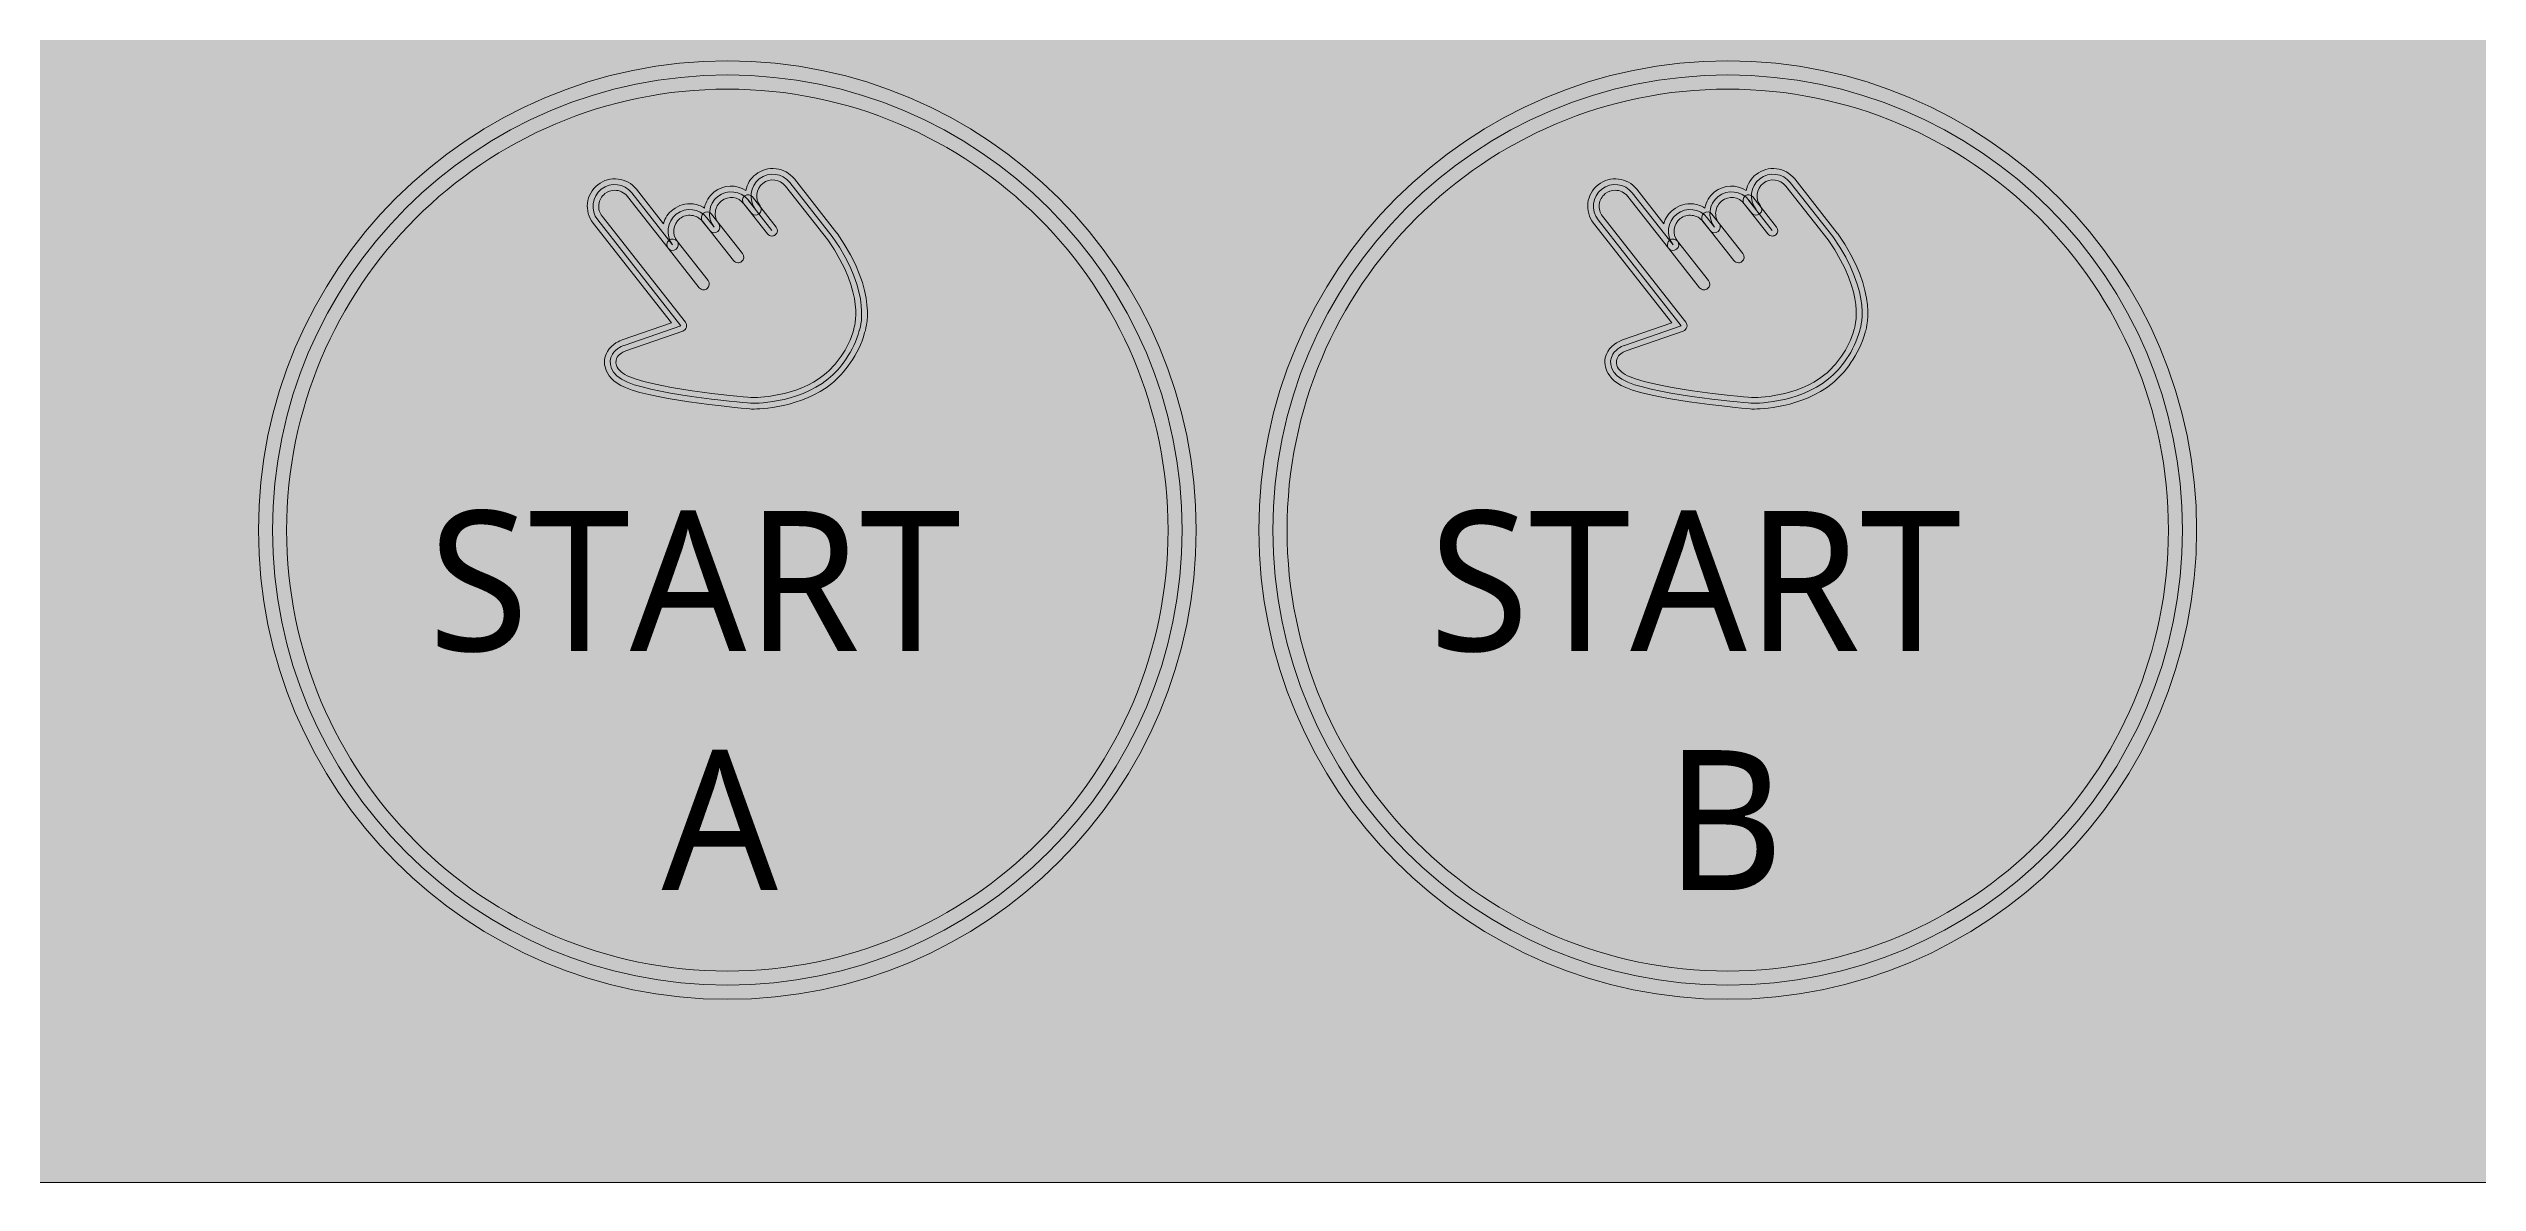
# Model space of a CAD drawing. Header units: millimetres. Extents: x 7 to 220, y 158 to 310.
# Drawn here: x 84.2 to 144.9, y 158.4 to 186.7 of the extents above; entities that cross this region are included whole.
import ezdxf

# ---------------------------------------------------------------- set-up
doc = ezdxf.new("R2010")
doc.units = ezdxf.units.MM
doc.header["$MEASUREMENT"] = 0
doc.layers.add('SI_Base new', color=7, linetype='Continuous', lineweight=0)

# ---------------------------------------------------------------- blocks, each defined once
blk = doc.blocks.new('Block_24')
at = {"layer": 'SI_Base new', "true_color": 0x000000, "transparency": 33554687}
h = blk.add_hatch(color=18, dxfattribs=at)
h.dxf.hatch_style = 2
edge = h.paths.add_edge_path()
edge.add_spline(control_points=[(98.354, 183.211), (98.267, 183.211), (98.18, 183.183), (98.107, 183.126), (98.023, 183.06), (97.97, 182.965), (97.957, 182.858), (97.944, 182.751), (97.973, 182.646), (98.039, 182.562), (98.039, 182.562), (100.119, 179.917), (100.119, 179.917), (100.148, 179.88), (100.157, 179.832), (100.144, 179.788), (100.131, 179.744), (100.097, 179.708), (100.053, 179.693), (100.053, 179.693), (98.632, 179.203), (98.632, 179.203), (98.59, 179.188), (98.466, 179.128), (98.418, 179.043), (98.396, 179.005), (98.365, 178.927), (98.397, 178.834), (98.435, 178.722), (98.55, 178.623), (98.73, 178.548), (99.5, 178.227), (101.765, 178.034), (101.787, 178.032), (101.788, 178.032), (101.788, 178.032), (101.791, 178.032), (101.86, 178.032), (102.896, 178.038), (103.598, 178.61), (103.865, 178.827), (104.196, 179.239), (104.327, 179.744), (104.335, 179.769), (104.638, 180.61), (103.677, 181.97), (103.677, 181.97), (102.618, 183.316), (102.618, 183.316), (102.482, 183.49), (102.228, 183.521), (102.055, 183.384), (101.881, 183.247), (101.851, 182.995), (101.986, 182.822), (101.986, 182.822), (101.987, 182.821), (101.987, 182.821), (102.036, 182.759), (102.025, 182.669), (101.963, 182.62), (101.902, 182.572), (101.812, 182.582), (101.763, 182.644), (101.763, 182.644), (101.763, 182.644), (101.763, 182.644), (101.763, 182.644), (101.581, 182.876), (101.581, 182.876), (101.444, 183.049), (101.191, 183.081), (101.018, 182.943), (100.934, 182.877), (100.881, 182.782), (100.868, 182.675), (100.855, 182.568), (100.884, 182.464), (100.95, 182.38), (100.999, 182.318), (100.988, 182.228), (100.926, 182.179), (100.865, 182.131), (100.775, 182.141), (100.726, 182.203), (100.726, 182.203), (100.544, 182.434), (100.544, 182.434), (100.478, 182.518), (100.383, 182.571), (100.276, 182.584), (100.171, 182.598), (100.065, 182.568), (99.981, 182.502), (99.807, 182.366), (99.776, 182.113), (99.913, 181.938), (99.962, 181.876), (99.951, 181.787), (99.889, 181.738), (99.827, 181.689), (99.737, 181.7), (99.688, 181.762), (99.688, 181.762), (99.688, 181.762), (99.688, 181.762), (99.688, 181.762), (99.688, 181.762), (99.688, 181.762), (99.688, 181.762), (98.67, 183.058), (98.67, 183.058), (98.59, 183.159), (98.473, 183.211), (98.354, 183.211)], knot_values=[0, 0, 0, 0, 1, 1, 1, 2, 2, 2, 3, 3, 3, 4, 4, 4, 5, 5, 5, 6, 6, 6, 7, 7, 7, 8, 8, 8, 9, 9, 9, 10, 10, 10, 11, 11, 11, 12, 12, 12, 13, 13, 13, 14, 14, 14, 15, 15, 15, 16, 16, 16, 17, 17, 17, 18, 18, 18, 19, 19, 19, 20, 20, 20, 21, 21, 21, 22, 22, 22, 23, 23, 23, 24, 24, 24, 25, 25, 25, 26, 26, 26, 27, 27, 27, 28, 28, 28, 29, 29, 29, 30, 30, 30, 31, 31, 31, 32, 32, 32, 33, 33, 33, 34, 34, 34, 35, 35, 35, 36, 36, 36, 37, 37, 37, 38, 38, 38, 38], degree=3, periodic=0)
edge = h.paths.add_edge_path()
edge.add_spline(control_points=[(101.796, 177.746), (101.784, 177.746), (101.776, 177.747), (101.772, 177.747), (101.669, 177.755), (99.431, 177.946), (98.621, 178.284), (98.295, 178.42), (98.172, 178.608), (98.127, 178.742), (98.076, 178.89), (98.092, 179.047), (98.17, 179.184), (98.279, 179.376), (98.512, 179.463), (98.538, 179.472), (98.538, 179.472), (99.771, 179.898), (99.771, 179.898), (99.771, 179.898), (97.815, 182.386), (97.815, 182.386), (97.581, 182.684), (97.632, 183.116), (97.93, 183.35), (98.228, 183.584), (98.66, 183.533), (98.894, 183.235), (98.894, 183.235), (99.569, 182.376), (99.569, 182.376), (99.608, 182.515), (99.69, 182.636), (99.805, 182.726), (99.948, 182.839), (100.127, 182.89), (100.31, 182.868), (100.413, 182.856), (100.509, 182.821), (100.594, 182.768), (100.627, 182.927), (100.713, 183.067), (100.841, 183.168), (101.076, 183.352), (101.392, 183.359), (101.631, 183.209), (101.663, 183.362), (101.746, 183.504), (101.878, 183.608), (102.022, 183.721), (102.201, 183.772), (102.384, 183.75), (102.567, 183.728), (102.729, 183.637), (102.842, 183.493), (102.842, 183.493), (103.904, 182.143), (103.904, 182.143), (103.905, 182.141), (103.907, 182.139), (103.908, 182.138), (104.97, 180.638), (104.614, 179.695), (104.598, 179.656), (104.456, 179.101), (104.08, 178.635), (103.778, 178.389), (103.023, 177.773), (101.973, 177.746), (101.796, 177.746)], knot_values=[0, 0, 0, 0, 1, 1, 1, 2, 2, 2, 3, 3, 3, 4, 4, 4, 5, 5, 5, 6, 6, 6, 7, 7, 7, 8, 8, 8, 9, 9, 9, 10, 10, 10, 11, 11, 11, 12, 12, 12, 13, 13, 13, 14, 14, 14, 15, 15, 15, 16, 16, 16, 17, 17, 17, 18, 18, 18, 19, 19, 19, 20, 20, 20, 21, 21, 21, 22, 22, 22, 23, 23, 23, 23], degree=3, periodic=0)
at = {"layer": 'SI_Base new', "true_color": 0xe0e0e0, "transparency": 33554687}
h = blk.add_hatch(color=254, dxfattribs=at)
h.dxf.hatch_style = 2
edge = h.paths.add_edge_path()
edge.add_spline(control_points=[(103.791, 182.055), (103.791, 182.055), (102.73, 183.405), (102.73, 183.405), (102.545, 183.64), (102.202, 183.681), (101.966, 183.496), (101.731, 183.311), (101.69, 182.968), (101.875, 182.732), (101.875, 182.732), (101.693, 182.964), (101.693, 182.964), (101.508, 183.199), (101.165, 183.24), (100.929, 183.055), (100.694, 182.87), (100.653, 182.527), (100.838, 182.291), (100.838, 182.291), (100.656, 182.523), (100.656, 182.523), (100.471, 182.758), (100.127, 182.799), (99.892, 182.614), (99.657, 182.429), (99.616, 182.086), (99.801, 181.851), (99.801, 181.851), (98.782, 183.146), (98.782, 183.146), (98.597, 183.382), (98.253, 183.423), (98.018, 183.238), (98.018, 183.238), (98.018, 183.238), (98.018, 183.238), (97.783, 183.053), (97.742, 182.709), (97.927, 182.474), (97.927, 182.474), (100.007, 179.828), (100.007, 179.828), (100.007, 179.828), (98.586, 179.338), (98.586, 179.338), (98.586, 179.338), (98.38, 179.265), (98.294, 179.114), (98.181, 178.914), (98.221, 178.606), (98.675, 178.416), (99.475, 178.083), (101.775, 177.89), (101.775, 177.89), (101.775, 177.89), (102.911, 177.866), (103.688, 178.499), (103.99, 178.746), (104.331, 179.19), (104.466, 179.709), (104.466, 179.709), (104.821, 180.601), (103.791, 182.055)], knot_values=[0, 0, 0, 0, 1, 1, 1, 2, 2, 2, 3, 3, 3, 4, 4, 4, 5, 5, 5, 6, 6, 6, 7, 7, 7, 8, 8, 8, 9, 9, 9, 10, 10, 10, 11, 11, 11, 12, 12, 12, 13, 13, 13, 14, 14, 14, 15, 15, 15, 16, 16, 16, 17, 17, 17, 18, 18, 18, 19, 19, 19, 20, 20, 20, 21, 21, 21, 21], degree=3, periodic=0)
at = {"layer": 'SI_Base new'}
for points, knots in [([(101.796, 177.746), (101.784, 177.746), (101.776, 177.747), (101.772, 177.747), (101.669, 177.755), (99.431, 177.946), (98.621, 178.284), (98.295, 178.42), (98.172, 178.608), (98.127, 178.742), (98.076, 178.89), (98.092, 179.047), (98.17, 179.184), (98.279, 179.376), (98.512, 179.463), (98.538, 179.472), (98.538, 179.472), (99.771, 179.898), (99.771, 179.898), (99.771, 179.898), (97.815, 182.386), (97.815, 182.386), (97.581, 182.684), (97.632, 183.116), (97.93, 183.35), (98.228, 183.584), (98.66, 183.533), (98.894, 183.235), (98.894, 183.235), (99.569, 182.376), (99.569, 182.376), (99.608, 182.515), (99.69, 182.636), (99.805, 182.726), (99.948, 182.839), (100.127, 182.89), (100.31, 182.868), (100.413, 182.856), (100.509, 182.821), (100.594, 182.768), (100.627, 182.927), (100.713, 183.067), (100.841, 183.168), (101.076, 183.352), (101.392, 183.359), (101.631, 183.209), (101.663, 183.362), (101.746, 183.504), (101.878, 183.608), (102.022, 183.721), (102.201, 183.772), (102.384, 183.75), (102.567, 183.728), (102.729, 183.637), (102.842, 183.493), (102.842, 183.493), (103.904, 182.143), (103.904, 182.143), (103.905, 182.141), (103.907, 182.139), (103.908, 182.138), (104.97, 180.638), (104.614, 179.695), (104.598, 179.656), (104.456, 179.101), (104.08, 178.635), (103.778, 178.389), (103.023, 177.773), (101.973, 177.746), (101.796, 177.746)], [0, 0, 0, 0, 1, 1, 1, 2, 2, 2, 3, 3, 3, 4, 4, 4, 5, 5, 5, 6, 6, 6, 7, 7, 7, 8, 8, 8, 9, 9, 9, 10, 10, 10, 11, 11, 11, 12, 12, 12, 13, 13, 13, 14, 14, 14, 15, 15, 15, 16, 16, 16, 17, 17, 17, 18, 18, 18, 19, 19, 19, 20, 20, 20, 21, 21, 21, 22, 22, 22, 23, 23, 23, 23]), ([(103.791, 182.055), (103.791, 182.055), (102.73, 183.405), (102.73, 183.405), (102.545, 183.64), (102.202, 183.681), (101.966, 183.496), (101.731, 183.311), (101.69, 182.968), (101.875, 182.732), (101.875, 182.732), (101.693, 182.964), (101.693, 182.964), (101.508, 183.199), (101.165, 183.24), (100.929, 183.055), (100.694, 182.87), (100.653, 182.527), (100.838, 182.291), (100.838, 182.291), (100.656, 182.523), (100.656, 182.523), (100.471, 182.758), (100.127, 182.799), (99.892, 182.614), (99.657, 182.429), (99.616, 182.086), (99.801, 181.851), (99.801, 181.851), (98.782, 183.146), (98.782, 183.146), (98.597, 183.382), (98.253, 183.423), (98.018, 183.238), (98.018, 183.238), (98.018, 183.238), (98.018, 183.238), (97.783, 183.053), (97.742, 182.709), (97.927, 182.474), (97.927, 182.474), (100.007, 179.828), (100.007, 179.828), (100.007, 179.828), (98.586, 179.338), (98.586, 179.338), (98.586, 179.338), (98.38, 179.265), (98.294, 179.114), (98.181, 178.914), (98.221, 178.606), (98.675, 178.416), (99.475, 178.083), (101.775, 177.89), (101.775, 177.89), (101.775, 177.89), (102.911, 177.866), (103.688, 178.499), (103.99, 178.746), (104.331, 179.19), (104.466, 179.709), (104.466, 179.709), (104.821, 180.601), (103.791, 182.055)], [0, 0, 0, 0, 1, 1, 1, 2, 2, 2, 3, 3, 3, 4, 4, 4, 5, 5, 5, 6, 6, 6, 7, 7, 7, 8, 8, 8, 9, 9, 9, 10, 10, 10, 11, 11, 11, 12, 12, 12, 13, 13, 13, 14, 14, 14, 15, 15, 15, 16, 16, 16, 17, 17, 17, 18, 18, 18, 19, 19, 19, 20, 20, 20, 21, 21, 21, 21]), ([(98.354, 183.211), (98.267, 183.211), (98.18, 183.183), (98.107, 183.126), (98.023, 183.06), (97.97, 182.965), (97.957, 182.858), (97.944, 182.751), (97.973, 182.646), (98.039, 182.562), (98.039, 182.562), (100.119, 179.917), (100.119, 179.917), (100.148, 179.88), (100.157, 179.832), (100.144, 179.788), (100.131, 179.744), (100.097, 179.708), (100.053, 179.693), (100.053, 179.693), (98.632, 179.203), (98.632, 179.203), (98.59, 179.188), (98.466, 179.128), (98.418, 179.043), (98.396, 179.005), (98.365, 178.927), (98.397, 178.834), (98.435, 178.722), (98.55, 178.623), (98.73, 178.548), (99.5, 178.227), (101.765, 178.034), (101.787, 178.032), (101.788, 178.032), (101.788, 178.032), (101.791, 178.032), (101.86, 178.032), (102.896, 178.038), (103.598, 178.61), (103.865, 178.827), (104.196, 179.239), (104.327, 179.744), (104.335, 179.769), (104.638, 180.61), (103.677, 181.97), (103.677, 181.97), (102.618, 183.316), (102.618, 183.316), (102.482, 183.49), (102.228, 183.521), (102.055, 183.384), (101.881, 183.247), (101.851, 182.995), (101.986, 182.822), (101.986, 182.822), (101.987, 182.821), (101.987, 182.821), (102.036, 182.759), (102.025, 182.669), (101.963, 182.62), (101.902, 182.572), (101.812, 182.582), (101.763, 182.644), (101.763, 182.644), (101.763, 182.644), (101.763, 182.644), (101.763, 182.644), (101.581, 182.876), (101.581, 182.876), (101.444, 183.049), (101.191, 183.081), (101.018, 182.943), (100.934, 182.877), (100.881, 182.782), (100.868, 182.675), (100.855, 182.568), (100.884, 182.464), (100.95, 182.38), (100.999, 182.318), (100.988, 182.228), (100.926, 182.179), (100.865, 182.131), (100.775, 182.141), (100.726, 182.203), (100.726, 182.203), (100.544, 182.434), (100.544, 182.434), (100.478, 182.518), (100.383, 182.571), (100.276, 182.584), (100.171, 182.598), (100.065, 182.568), (99.981, 182.502), (99.807, 182.366), (99.776, 182.113), (99.913, 181.938), (99.962, 181.876), (99.951, 181.787), (99.889, 181.738), (99.827, 181.689), (99.737, 181.7), (99.688, 181.762), (99.688, 181.762), (99.688, 181.762), (99.688, 181.762), (99.688, 181.762), (99.688, 181.762), (99.688, 181.762), (99.688, 181.762), (98.67, 183.058), (98.67, 183.058), (98.59, 183.159), (98.473, 183.211), (98.354, 183.211)], [0, 0, 0, 0, 1, 1, 1, 2, 2, 2, 3, 3, 3, 4, 4, 4, 5, 5, 5, 6, 6, 6, 7, 7, 7, 8, 8, 8, 9, 9, 9, 10, 10, 10, 11, 11, 11, 12, 12, 12, 13, 13, 13, 14, 14, 14, 15, 15, 15, 16, 16, 16, 17, 17, 17, 18, 18, 18, 19, 19, 19, 20, 20, 20, 21, 21, 21, 22, 22, 22, 23, 23, 23, 24, 24, 24, 25, 25, 25, 26, 26, 26, 27, 27, 27, 28, 28, 28, 29, 29, 29, 30, 30, 30, 31, 31, 31, 32, 32, 32, 33, 33, 33, 34, 34, 34, 35, 35, 35, 36, 36, 36, 37, 37, 37, 38, 38, 38, 38])]:
    blk.add_open_spline(points, degree=3, knots=knots, dxfattribs=at)
blk = doc.blocks.new('Block_25')
at = {"layer": 'SI_Base new', "true_color": 0x000000, "transparency": 33554687}
h = blk.add_hatch(color=18, dxfattribs=at)
h.dxf.hatch_style = 2
edge = h.paths.add_edge_path()
edge.add_spline(control_points=[(102.28, 182.067), (102.239, 182.067), (102.198, 182.085), (102.171, 182.12), (102.171, 182.12), (101.579, 182.874), (101.579, 182.874), (101.531, 182.934), (101.542, 183.022), (101.602, 183.069), (101.663, 183.116), (101.75, 183.106), (101.797, 183.046), (101.797, 183.046), (102.389, 182.292), (102.389, 182.292), (102.437, 182.232), (102.426, 182.145), (102.366, 182.097), (102.341, 182.077), (102.31, 182.067), (102.28, 182.067)], knot_values=[0, 0, 0, 0, 1, 1, 1, 2, 2, 2, 3, 3, 3, 4, 4, 4, 5, 5, 5, 6, 6, 6, 7, 7, 7, 7], degree=3, periodic=0)
at = {"layer": 'SI_Base new'}
blk.add_line((101.688, 182.96), (102.28, 182.207), dxfattribs=at)
blk.add_open_spline([(102.28, 182.067), (102.239, 182.067), (102.198, 182.085), (102.171, 182.12), (102.171, 182.12), (101.579, 182.874), (101.579, 182.874), (101.531, 182.934), (101.542, 183.022), (101.602, 183.069), (101.663, 183.116), (101.75, 183.106), (101.797, 183.046), (101.797, 183.046), (102.389, 182.292), (102.389, 182.292), (102.437, 182.232), (102.426, 182.145), (102.366, 182.097), (102.341, 182.077), (102.31, 182.067), (102.28, 182.067)], degree=3, knots=[0, 0, 0, 0, 1, 1, 1, 2, 2, 2, 3, 3, 3, 4, 4, 4, 5, 5, 5, 6, 6, 6, 7, 7, 7, 7], dxfattribs=at)
blk = doc.blocks.new('Block_23')
at = {"layer": 'SI_Base new', "true_color": 0x000000, "transparency": 33554687}
h = blk.add_hatch(color=18, dxfattribs=at)
h.dxf.hatch_style = 2
edge = h.paths.add_edge_path()
edge.add_spline(control_points=[(101.435, 181.4), (101.393, 181.4), (101.351, 181.418), (101.323, 181.454), (101.323, 181.454), (100.549, 182.438), (100.549, 182.438), (100.5, 182.501), (100.511, 182.59), (100.573, 182.639), (100.634, 182.687), (100.724, 182.677), (100.773, 182.615), (100.773, 182.615), (101.547, 181.631), (101.547, 181.631), (101.596, 181.568), (101.585, 181.479), (101.523, 181.43), (101.497, 181.41), (101.466, 181.4), (101.435, 181.4)], knot_values=[0, 0, 0, 0, 1, 1, 1, 2, 2, 2, 3, 3, 3, 4, 4, 4, 5, 5, 5, 6, 6, 6, 7, 7, 7, 7], degree=3, periodic=0)
h = blk.add_hatch(color=18, dxfattribs=at)
h.dxf.hatch_style = 2
edge = h.paths.add_edge_path()
edge.add_spline(control_points=[(100.575, 180.723), (100.533, 180.723), (100.491, 180.742), (100.463, 180.778), (100.463, 180.778), (99.688, 181.762), (99.688, 181.762), (99.64, 181.824), (99.651, 181.914), (99.712, 181.963), (99.774, 182.011), (99.864, 182.001), (99.913, 181.939), (99.913, 181.939), (100.687, 180.954), (100.687, 180.954), (100.736, 180.892), (100.725, 180.803), (100.663, 180.754), (100.637, 180.733), (100.606, 180.723), (100.575, 180.723)], knot_values=[0, 0, 0, 0, 1, 1, 1, 2, 2, 2, 3, 3, 3, 4, 4, 4, 5, 5, 5, 6, 6, 6, 7, 7, 7, 7], degree=3, periodic=0)
at = {"layer": 'SI_Base new'}
for points in [[(101.435, 181.4), (101.393, 181.4), (101.351, 181.418), (101.323, 181.454), (101.323, 181.454), (100.549, 182.438), (100.549, 182.438), (100.5, 182.501), (100.511, 182.59), (100.573, 182.639), (100.634, 182.687), (100.724, 182.677), (100.773, 182.615), (100.773, 182.615), (101.547, 181.631), (101.547, 181.631), (101.596, 181.568), (101.585, 181.479), (101.523, 181.43), (101.497, 181.41), (101.466, 181.4), (101.435, 181.4)], [(100.575, 180.723), (100.533, 180.723), (100.491, 180.742), (100.463, 180.778), (100.463, 180.778), (99.688, 181.762), (99.688, 181.762), (99.64, 181.824), (99.651, 181.914), (99.712, 181.963), (99.774, 182.011), (99.864, 182.001), (99.913, 181.939), (99.913, 181.939), (100.687, 180.954), (100.687, 180.954), (100.736, 180.892), (100.725, 180.803), (100.663, 180.754), (100.637, 180.733), (100.606, 180.723), (100.575, 180.723)]]:
    blk.add_open_spline(points, degree=3, knots=[0, 0, 0, 0, 1, 1, 1, 2, 2, 2, 3, 3, 3, 4, 4, 4, 5, 5, 5, 6, 6, 6, 7, 7, 7, 7], dxfattribs=at)
for name in ['Block_24', 'Block_25']:
    blk.add_blockref(name, (0, 0), dxfattribs=at)
blk = doc.blocks.new('Block_27')
at = {"layer": 'SI_Base new', "true_color": 0x000000, "transparency": 33554687}
h = blk.add_hatch(color=18, dxfattribs=at)
h.dxf.hatch_style = 2
edge = h.paths.add_edge_path()
edge.add_spline(control_points=[(123.354, 183.211), (123.267, 183.211), (123.18, 183.183), (123.107, 183.126), (123.023, 183.06), (122.97, 182.965), (122.957, 182.858), (122.944, 182.751), (122.973, 182.646), (123.039, 182.562), (123.039, 182.562), (125.119, 179.917), (125.119, 179.917), (125.148, 179.88), (125.157, 179.832), (125.144, 179.788), (125.131, 179.744), (125.097, 179.708), (125.053, 179.693), (125.053, 179.693), (123.632, 179.203), (123.632, 179.203), (123.59, 179.188), (123.466, 179.128), (123.418, 179.043), (123.396, 179.005), (123.365, 178.927), (123.397, 178.834), (123.435, 178.722), (123.55, 178.623), (123.73, 178.548), (124.5, 178.227), (126.765, 178.034), (126.787, 178.032), (126.788, 178.032), (126.788, 178.032), (126.791, 178.032), (126.86, 178.032), (127.896, 178.038), (128.598, 178.61), (128.865, 178.827), (129.196, 179.239), (129.327, 179.744), (129.335, 179.769), (129.638, 180.61), (128.677, 181.97), (128.677, 181.97), (127.618, 183.316), (127.618, 183.316), (127.482, 183.49), (127.228, 183.521), (127.055, 183.384), (126.881, 183.247), (126.851, 182.995), (126.986, 182.822), (126.986, 182.822), (126.987, 182.821), (126.987, 182.821), (127.036, 182.759), (127.025, 182.669), (126.963, 182.62), (126.902, 182.572), (126.812, 182.582), (126.763, 182.644), (126.763, 182.644), (126.763, 182.644), (126.763, 182.644), (126.763, 182.644), (126.581, 182.876), (126.581, 182.876), (126.444, 183.049), (126.191, 183.081), (126.018, 182.943), (125.934, 182.877), (125.881, 182.782), (125.868, 182.675), (125.855, 182.568), (125.884, 182.464), (125.95, 182.38), (125.999, 182.318), (125.988, 182.228), (125.926, 182.179), (125.865, 182.131), (125.775, 182.141), (125.726, 182.203), (125.726, 182.203), (125.544, 182.434), (125.544, 182.434), (125.478, 182.518), (125.383, 182.571), (125.276, 182.584), (125.171, 182.598), (125.065, 182.568), (124.981, 182.502), (124.807, 182.366), (124.776, 182.113), (124.913, 181.938), (124.962, 181.876), (124.951, 181.787), (124.889, 181.738), (124.827, 181.689), (124.737, 181.7), (124.688, 181.762), (124.688, 181.762), (124.688, 181.762), (124.688, 181.762), (124.688, 181.762), (124.688, 181.762), (124.688, 181.762), (124.688, 181.762), (123.67, 183.058), (123.67, 183.058), (123.59, 183.159), (123.473, 183.211), (123.354, 183.211)], knot_values=[0, 0, 0, 0, 1, 1, 1, 2, 2, 2, 3, 3, 3, 4, 4, 4, 5, 5, 5, 6, 6, 6, 7, 7, 7, 8, 8, 8, 9, 9, 9, 10, 10, 10, 11, 11, 11, 12, 12, 12, 13, 13, 13, 14, 14, 14, 15, 15, 15, 16, 16, 16, 17, 17, 17, 18, 18, 18, 19, 19, 19, 20, 20, 20, 21, 21, 21, 22, 22, 22, 23, 23, 23, 24, 24, 24, 25, 25, 25, 26, 26, 26, 27, 27, 27, 28, 28, 28, 29, 29, 29, 30, 30, 30, 31, 31, 31, 32, 32, 32, 33, 33, 33, 34, 34, 34, 35, 35, 35, 36, 36, 36, 37, 37, 37, 38, 38, 38, 38], degree=3, periodic=0)
edge = h.paths.add_edge_path()
edge.add_spline(control_points=[(126.796, 177.746), (126.784, 177.746), (126.776, 177.747), (126.772, 177.747), (126.669, 177.755), (124.431, 177.946), (123.621, 178.284), (123.295, 178.42), (123.172, 178.608), (123.127, 178.742), (123.076, 178.89), (123.092, 179.047), (123.17, 179.184), (123.279, 179.376), (123.512, 179.463), (123.538, 179.472), (123.538, 179.472), (124.771, 179.898), (124.771, 179.898), (124.771, 179.898), (122.815, 182.386), (122.815, 182.386), (122.581, 182.684), (122.632, 183.116), (122.93, 183.35), (123.228, 183.584), (123.66, 183.533), (123.894, 183.235), (123.894, 183.235), (124.569, 182.376), (124.569, 182.376), (124.608, 182.515), (124.69, 182.636), (124.805, 182.726), (124.948, 182.839), (125.127, 182.89), (125.31, 182.868), (125.413, 182.856), (125.509, 182.821), (125.594, 182.768), (125.627, 182.927), (125.713, 183.067), (125.841, 183.168), (126.076, 183.352), (126.392, 183.359), (126.631, 183.209), (126.663, 183.362), (126.746, 183.504), (126.878, 183.608), (127.022, 183.721), (127.201, 183.772), (127.384, 183.75), (127.567, 183.728), (127.729, 183.637), (127.842, 183.493), (127.842, 183.493), (128.904, 182.143), (128.904, 182.143), (128.905, 182.141), (128.907, 182.139), (128.908, 182.138), (129.97, 180.638), (129.614, 179.695), (129.598, 179.656), (129.456, 179.101), (129.08, 178.635), (128.778, 178.389), (128.023, 177.773), (126.973, 177.746), (126.796, 177.746)], knot_values=[0, 0, 0, 0, 1, 1, 1, 2, 2, 2, 3, 3, 3, 4, 4, 4, 5, 5, 5, 6, 6, 6, 7, 7, 7, 8, 8, 8, 9, 9, 9, 10, 10, 10, 11, 11, 11, 12, 12, 12, 13, 13, 13, 14, 14, 14, 15, 15, 15, 16, 16, 16, 17, 17, 17, 18, 18, 18, 19, 19, 19, 20, 20, 20, 21, 21, 21, 22, 22, 22, 23, 23, 23, 23], degree=3, periodic=0)
at = {"layer": 'SI_Base new', "true_color": 0xe0e0e0, "transparency": 33554687}
h = blk.add_hatch(color=254, dxfattribs=at)
h.dxf.hatch_style = 2
edge = h.paths.add_edge_path()
edge.add_spline(control_points=[(128.791, 182.055), (128.791, 182.055), (127.73, 183.405), (127.73, 183.405), (127.545, 183.64), (127.202, 183.681), (126.966, 183.496), (126.731, 183.311), (126.69, 182.968), (126.875, 182.732), (126.875, 182.732), (126.693, 182.964), (126.693, 182.964), (126.508, 183.199), (126.165, 183.24), (125.929, 183.055), (125.694, 182.87), (125.653, 182.527), (125.838, 182.291), (125.838, 182.291), (125.656, 182.523), (125.656, 182.523), (125.471, 182.758), (125.127, 182.799), (124.892, 182.614), (124.657, 182.429), (124.616, 182.086), (124.801, 181.851), (124.801, 181.851), (123.782, 183.146), (123.782, 183.146), (123.597, 183.382), (123.253, 183.423), (123.018, 183.238), (123.018, 183.238), (123.018, 183.238), (123.018, 183.238), (122.783, 183.053), (122.742, 182.709), (122.927, 182.474), (122.927, 182.474), (125.007, 179.828), (125.007, 179.828), (125.007, 179.828), (123.586, 179.338), (123.586, 179.338), (123.586, 179.338), (123.38, 179.265), (123.294, 179.114), (123.181, 178.914), (123.221, 178.606), (123.675, 178.416), (124.475, 178.083), (126.775, 177.89), (126.775, 177.89), (126.775, 177.89), (127.911, 177.866), (128.688, 178.499), (128.99, 178.746), (129.331, 179.19), (129.466, 179.709), (129.466, 179.709), (129.821, 180.601), (128.791, 182.055)], knot_values=[0, 0, 0, 0, 1, 1, 1, 2, 2, 2, 3, 3, 3, 4, 4, 4, 5, 5, 5, 6, 6, 6, 7, 7, 7, 8, 8, 8, 9, 9, 9, 10, 10, 10, 11, 11, 11, 12, 12, 12, 13, 13, 13, 14, 14, 14, 15, 15, 15, 16, 16, 16, 17, 17, 17, 18, 18, 18, 19, 19, 19, 20, 20, 20, 21, 21, 21, 21], degree=3, periodic=0)
at = {"layer": 'SI_Base new'}
for points, knots in [([(126.796, 177.746), (126.784, 177.746), (126.776, 177.747), (126.772, 177.747), (126.669, 177.755), (124.431, 177.946), (123.621, 178.284), (123.295, 178.42), (123.172, 178.608), (123.127, 178.742), (123.076, 178.89), (123.092, 179.047), (123.17, 179.184), (123.279, 179.376), (123.512, 179.463), (123.538, 179.472), (123.538, 179.472), (124.771, 179.898), (124.771, 179.898), (124.771, 179.898), (122.815, 182.386), (122.815, 182.386), (122.581, 182.684), (122.632, 183.116), (122.93, 183.35), (123.228, 183.584), (123.66, 183.533), (123.894, 183.235), (123.894, 183.235), (124.569, 182.376), (124.569, 182.376), (124.608, 182.515), (124.69, 182.636), (124.805, 182.726), (124.948, 182.839), (125.127, 182.89), (125.31, 182.868), (125.413, 182.856), (125.509, 182.821), (125.594, 182.768), (125.627, 182.927), (125.713, 183.067), (125.841, 183.168), (126.076, 183.352), (126.392, 183.359), (126.631, 183.209), (126.663, 183.362), (126.746, 183.504), (126.878, 183.608), (127.022, 183.721), (127.201, 183.772), (127.384, 183.75), (127.567, 183.728), (127.729, 183.637), (127.842, 183.493), (127.842, 183.493), (128.904, 182.143), (128.904, 182.143), (128.905, 182.141), (128.907, 182.139), (128.908, 182.138), (129.97, 180.638), (129.614, 179.695), (129.598, 179.656), (129.456, 179.101), (129.08, 178.635), (128.778, 178.389), (128.023, 177.773), (126.973, 177.746), (126.796, 177.746)], [0, 0, 0, 0, 1, 1, 1, 2, 2, 2, 3, 3, 3, 4, 4, 4, 5, 5, 5, 6, 6, 6, 7, 7, 7, 8, 8, 8, 9, 9, 9, 10, 10, 10, 11, 11, 11, 12, 12, 12, 13, 13, 13, 14, 14, 14, 15, 15, 15, 16, 16, 16, 17, 17, 17, 18, 18, 18, 19, 19, 19, 20, 20, 20, 21, 21, 21, 22, 22, 22, 23, 23, 23, 23]), ([(128.791, 182.055), (128.791, 182.055), (127.73, 183.405), (127.73, 183.405), (127.545, 183.64), (127.202, 183.681), (126.966, 183.496), (126.731, 183.311), (126.69, 182.968), (126.875, 182.732), (126.875, 182.732), (126.693, 182.964), (126.693, 182.964), (126.508, 183.199), (126.165, 183.24), (125.929, 183.055), (125.694, 182.87), (125.653, 182.527), (125.838, 182.291), (125.838, 182.291), (125.656, 182.523), (125.656, 182.523), (125.471, 182.758), (125.127, 182.799), (124.892, 182.614), (124.657, 182.429), (124.616, 182.086), (124.801, 181.851), (124.801, 181.851), (123.782, 183.146), (123.782, 183.146), (123.597, 183.382), (123.253, 183.423), (123.018, 183.238), (123.018, 183.238), (123.018, 183.238), (123.018, 183.238), (122.783, 183.053), (122.742, 182.709), (122.927, 182.474), (122.927, 182.474), (125.007, 179.828), (125.007, 179.828), (125.007, 179.828), (123.586, 179.338), (123.586, 179.338), (123.586, 179.338), (123.38, 179.265), (123.294, 179.114), (123.181, 178.914), (123.221, 178.606), (123.675, 178.416), (124.475, 178.083), (126.775, 177.89), (126.775, 177.89), (126.775, 177.89), (127.911, 177.866), (128.688, 178.499), (128.99, 178.746), (129.331, 179.19), (129.466, 179.709), (129.466, 179.709), (129.821, 180.601), (128.791, 182.055)], [0, 0, 0, 0, 1, 1, 1, 2, 2, 2, 3, 3, 3, 4, 4, 4, 5, 5, 5, 6, 6, 6, 7, 7, 7, 8, 8, 8, 9, 9, 9, 10, 10, 10, 11, 11, 11, 12, 12, 12, 13, 13, 13, 14, 14, 14, 15, 15, 15, 16, 16, 16, 17, 17, 17, 18, 18, 18, 19, 19, 19, 20, 20, 20, 21, 21, 21, 21]), ([(123.354, 183.211), (123.267, 183.211), (123.18, 183.183), (123.107, 183.126), (123.023, 183.06), (122.97, 182.965), (122.957, 182.858), (122.944, 182.751), (122.973, 182.646), (123.039, 182.562), (123.039, 182.562), (125.119, 179.917), (125.119, 179.917), (125.148, 179.88), (125.157, 179.832), (125.144, 179.788), (125.131, 179.744), (125.097, 179.708), (125.053, 179.693), (125.053, 179.693), (123.632, 179.203), (123.632, 179.203), (123.59, 179.188), (123.466, 179.128), (123.418, 179.043), (123.396, 179.005), (123.365, 178.927), (123.397, 178.834), (123.435, 178.722), (123.55, 178.623), (123.73, 178.548), (124.5, 178.227), (126.765, 178.034), (126.787, 178.032), (126.788, 178.032), (126.788, 178.032), (126.791, 178.032), (126.86, 178.032), (127.896, 178.038), (128.598, 178.61), (128.865, 178.827), (129.196, 179.239), (129.327, 179.744), (129.335, 179.769), (129.638, 180.61), (128.677, 181.97), (128.677, 181.97), (127.618, 183.316), (127.618, 183.316), (127.482, 183.49), (127.228, 183.521), (127.055, 183.384), (126.881, 183.247), (126.851, 182.995), (126.986, 182.822), (126.986, 182.822), (126.987, 182.821), (126.987, 182.821), (127.036, 182.759), (127.025, 182.669), (126.963, 182.62), (126.902, 182.572), (126.812, 182.582), (126.763, 182.644), (126.763, 182.644), (126.763, 182.644), (126.763, 182.644), (126.763, 182.644), (126.581, 182.876), (126.581, 182.876), (126.444, 183.049), (126.191, 183.081), (126.018, 182.943), (125.934, 182.877), (125.881, 182.782), (125.868, 182.675), (125.855, 182.568), (125.884, 182.464), (125.95, 182.38), (125.999, 182.318), (125.988, 182.228), (125.926, 182.179), (125.865, 182.131), (125.775, 182.141), (125.726, 182.203), (125.726, 182.203), (125.544, 182.434), (125.544, 182.434), (125.478, 182.518), (125.383, 182.571), (125.276, 182.584), (125.171, 182.598), (125.065, 182.568), (124.981, 182.502), (124.807, 182.366), (124.776, 182.113), (124.913, 181.938), (124.962, 181.876), (124.951, 181.787), (124.889, 181.738), (124.827, 181.689), (124.737, 181.7), (124.688, 181.762), (124.688, 181.762), (124.688, 181.762), (124.688, 181.762), (124.688, 181.762), (124.688, 181.762), (124.688, 181.762), (124.688, 181.762), (123.67, 183.058), (123.67, 183.058), (123.59, 183.159), (123.473, 183.211), (123.354, 183.211)], [0, 0, 0, 0, 1, 1, 1, 2, 2, 2, 3, 3, 3, 4, 4, 4, 5, 5, 5, 6, 6, 6, 7, 7, 7, 8, 8, 8, 9, 9, 9, 10, 10, 10, 11, 11, 11, 12, 12, 12, 13, 13, 13, 14, 14, 14, 15, 15, 15, 16, 16, 16, 17, 17, 17, 18, 18, 18, 19, 19, 19, 20, 20, 20, 21, 21, 21, 22, 22, 22, 23, 23, 23, 24, 24, 24, 25, 25, 25, 26, 26, 26, 27, 27, 27, 28, 28, 28, 29, 29, 29, 30, 30, 30, 31, 31, 31, 32, 32, 32, 33, 33, 33, 34, 34, 34, 35, 35, 35, 36, 36, 36, 37, 37, 37, 38, 38, 38, 38])]:
    blk.add_open_spline(points, degree=3, knots=knots, dxfattribs=at)
blk = doc.blocks.new('Block_28')
at = {"layer": 'SI_Base new', "true_color": 0x000000, "transparency": 33554687}
h = blk.add_hatch(color=18, dxfattribs=at)
h.dxf.hatch_style = 2
edge = h.paths.add_edge_path()
edge.add_spline(control_points=[(127.28, 182.067), (127.239, 182.067), (127.198, 182.085), (127.171, 182.12), (127.171, 182.12), (126.579, 182.874), (126.579, 182.874), (126.531, 182.934), (126.542, 183.022), (126.602, 183.069), (126.663, 183.116), (126.75, 183.106), (126.797, 183.046), (126.797, 183.046), (127.389, 182.292), (127.389, 182.292), (127.437, 182.232), (127.426, 182.145), (127.366, 182.097), (127.341, 182.077), (127.31, 182.067), (127.28, 182.067)], knot_values=[0, 0, 0, 0, 1, 1, 1, 2, 2, 2, 3, 3, 3, 4, 4, 4, 5, 5, 5, 6, 6, 6, 7, 7, 7, 7], degree=3, periodic=0)
at = {"layer": 'SI_Base new'}
blk.add_line((126.688, 182.96), (127.28, 182.207), dxfattribs=at)
blk.add_open_spline([(127.28, 182.067), (127.239, 182.067), (127.198, 182.085), (127.171, 182.12), (127.171, 182.12), (126.579, 182.874), (126.579, 182.874), (126.531, 182.934), (126.542, 183.022), (126.602, 183.069), (126.663, 183.116), (126.75, 183.106), (126.797, 183.046), (126.797, 183.046), (127.389, 182.292), (127.389, 182.292), (127.437, 182.232), (127.426, 182.145), (127.366, 182.097), (127.341, 182.077), (127.31, 182.067), (127.28, 182.067)], degree=3, knots=[0, 0, 0, 0, 1, 1, 1, 2, 2, 2, 3, 3, 3, 4, 4, 4, 5, 5, 5, 6, 6, 6, 7, 7, 7, 7], dxfattribs=at)
blk = doc.blocks.new('Block_26')
at = {"layer": 'SI_Base new', "true_color": 0x000000, "transparency": 33554687}
h = blk.add_hatch(color=18, dxfattribs=at)
h.dxf.hatch_style = 2
edge = h.paths.add_edge_path()
edge.add_spline(control_points=[(126.435, 181.4), (126.393, 181.4), (126.351, 181.418), (126.323, 181.454), (126.323, 181.454), (125.549, 182.438), (125.549, 182.438), (125.5, 182.501), (125.511, 182.59), (125.573, 182.639), (125.634, 182.687), (125.724, 182.677), (125.773, 182.615), (125.773, 182.615), (126.547, 181.631), (126.547, 181.631), (126.596, 181.568), (126.585, 181.479), (126.523, 181.43), (126.497, 181.41), (126.466, 181.4), (126.435, 181.4)], knot_values=[0, 0, 0, 0, 1, 1, 1, 2, 2, 2, 3, 3, 3, 4, 4, 4, 5, 5, 5, 6, 6, 6, 7, 7, 7, 7], degree=3, periodic=0)
h = blk.add_hatch(color=18, dxfattribs=at)
h.dxf.hatch_style = 2
edge = h.paths.add_edge_path()
edge.add_spline(control_points=[(125.575, 180.723), (125.533, 180.723), (125.491, 180.742), (125.463, 180.778), (125.463, 180.778), (124.688, 181.762), (124.688, 181.762), (124.64, 181.824), (124.651, 181.914), (124.712, 181.963), (124.774, 182.011), (124.864, 182.001), (124.913, 181.939), (124.913, 181.939), (125.687, 180.954), (125.687, 180.954), (125.736, 180.892), (125.725, 180.803), (125.663, 180.754), (125.637, 180.733), (125.606, 180.723), (125.575, 180.723)], knot_values=[0, 0, 0, 0, 1, 1, 1, 2, 2, 2, 3, 3, 3, 4, 4, 4, 5, 5, 5, 6, 6, 6, 7, 7, 7, 7], degree=3, periodic=0)
at = {"layer": 'SI_Base new'}
for points in [[(126.435, 181.4), (126.393, 181.4), (126.351, 181.418), (126.323, 181.454), (126.323, 181.454), (125.549, 182.438), (125.549, 182.438), (125.5, 182.501), (125.511, 182.59), (125.573, 182.639), (125.634, 182.687), (125.724, 182.677), (125.773, 182.615), (125.773, 182.615), (126.547, 181.631), (126.547, 181.631), (126.596, 181.568), (126.585, 181.479), (126.523, 181.43), (126.497, 181.41), (126.466, 181.4), (126.435, 181.4)], [(125.575, 180.723), (125.533, 180.723), (125.491, 180.742), (125.463, 180.778), (125.463, 180.778), (124.688, 181.762), (124.688, 181.762), (124.64, 181.824), (124.651, 181.914), (124.712, 181.963), (124.774, 182.011), (124.864, 182.001), (124.913, 181.939), (124.913, 181.939), (125.687, 180.954), (125.687, 180.954), (125.736, 180.892), (125.725, 180.803), (125.663, 180.754), (125.637, 180.733), (125.606, 180.723), (125.575, 180.723)]]:
    blk.add_open_spline(points, degree=3, knots=[0, 0, 0, 0, 1, 1, 1, 2, 2, 2, 3, 3, 3, 4, 4, 4, 5, 5, 5, 6, 6, 6, 7, 7, 7, 7], dxfattribs=at)
for name in ['Block_27', 'Block_28']:
    blk.add_blockref(name, (0, 0), dxfattribs=at)

msp = doc.modelspace()

# ---------------------------------------------------------------- hatches: boundary and pattern name
at = {"layer": 'SI_Base new', "true_color": 0x1d252c, "transparency": 33554687}
h = msp.add_hatch(color=250, dxfattribs=at)
h.dxf.hatch_style = 2
edge = h.paths.add_edge_path()
edge.add_spline(control_points=[(215.166, 158.432), (215.166, 158.432), (12.166, 158.432), (12.166, 158.432), (9.405, 158.432), (7.166, 160.671), (7.166, 163.432), (7.166, 163.432), (7.166, 304.632), (7.166, 304.632), (7.166, 307.394), (9.405, 309.632), (12.166, 309.632), (12.166, 309.632), (215.166, 309.632), (215.166, 309.632), (217.928, 309.632), (220.166, 307.394), (220.166, 304.632), (220.166, 304.632), (220.166, 163.432), (220.166, 163.432), (220.166, 160.671), (217.928, 158.432), (215.166, 158.432)], knot_values=[0, 0, 0, 0, 1, 1, 1, 2, 2, 2, 3, 3, 3, 4, 4, 4, 5, 5, 5, 6, 6, 6, 7, 7, 7, 8, 8, 8, 8], degree=3, periodic=0)
at = {"layer": 'SI_Base new', "true_color": 0xec672d, "transparency": 33554687}
h = msp.add_hatch(color=30, dxfattribs=at)
h.dxf.hatch_style = 2
edge = h.paths.add_edge_path()
edge.add_spline(control_points=[(101.168, 185.737), (98.126, 185.737), (95.375, 184.505), (93.381, 182.511), (91.387, 180.517), (90.155, 177.766), (90.155, 174.724), (90.155, 171.682), (91.387, 168.931), (93.381, 166.937), (95.375, 164.943), (98.126, 163.711), (101.168, 163.711), (104.211, 163.711), (106.961, 164.943), (108.955, 166.937), (110.948, 168.931), (112.18, 171.682), (112.181, 174.724), (112.18, 177.767), (110.948, 180.517), (108.955, 182.511), (106.961, 184.505), (104.211, 185.737), (101.168, 185.737), (101.168, 185.737), (101.168, 185.737), (101.168, 185.737)], knot_values=[0, 0, 0, 0, 1, 1, 1, 2, 2, 2, 3, 3, 3, 4, 4, 4, 5, 5, 5, 6, 6, 6, 7, 7, 7, 8, 8, 8, 9, 9, 9, 9], degree=3, periodic=0)
edge = h.paths.add_edge_path()
edge.add_spline(control_points=[(101.168, 186.443), (107.64, 186.442), (112.886, 181.196), (112.886, 174.724), (112.886, 168.252), (107.64, 163.006), (101.168, 163.005), (94.696, 163.006), (89.45, 168.252), (89.45, 174.724), (89.45, 181.196), (94.696, 186.442), (101.168, 186.443), (101.168, 186.443), (101.168, 186.443), (101.168, 186.443)], knot_values=[0, 0, 0, 0, 1, 1, 1, 2, 2, 2, 3, 3, 3, 4, 4, 4, 5, 5, 5, 5], degree=3, periodic=0)
h = msp.add_hatch(color=30, dxfattribs=at)
h.dxf.hatch_style = 2
edge = h.paths.add_edge_path()
edge.add_spline(control_points=[(126.168, 185.737), (123.126, 185.737), (120.375, 184.505), (118.381, 182.511), (116.387, 180.517), (115.155, 177.766), (115.155, 174.724), (115.155, 171.682), (116.387, 168.931), (118.381, 166.937), (120.375, 164.943), (123.126, 163.711), (126.168, 163.711), (129.21, 163.711), (131.961, 164.943), (133.955, 166.937), (135.949, 168.931), (137.18, 171.682), (137.181, 174.724), (137.18, 177.767), (135.949, 180.517), (133.955, 182.511), (131.961, 184.505), (129.21, 185.737), (126.168, 185.737), (126.168, 185.737), (126.168, 185.737), (126.168, 185.737)], knot_values=[0, 0, 0, 0, 1, 1, 1, 2, 2, 2, 3, 3, 3, 4, 4, 4, 5, 5, 5, 6, 6, 6, 7, 7, 7, 8, 8, 8, 9, 9, 9, 9], degree=3, periodic=0)
edge = h.paths.add_edge_path()
edge.add_spline(control_points=[(126.168, 186.443), (132.64, 186.442), (137.886, 181.196), (137.886, 174.724), (137.886, 168.252), (132.64, 163.006), (126.168, 163.005), (119.696, 163.006), (114.45, 168.252), (114.45, 174.724), (114.45, 181.196), (119.696, 186.442), (126.168, 186.443), (126.168, 186.443), (126.168, 186.443), (126.168, 186.443)], knot_values=[0, 0, 0, 0, 1, 1, 1, 2, 2, 2, 3, 3, 3, 4, 4, 4, 5, 5, 5, 5], degree=3, periodic=0)
at = {"layer": 'SI_Base new', "true_color": 0x1d252c, "transparency": 33554687}
h = msp.add_hatch(color=250, dxfattribs=at)
h.dxf.hatch_style = 2
edge = h.paths.add_edge_path()
edge.add_spline(control_points=[(101.168, 186.09), (107.445, 186.09), (112.533, 181.001), (112.533, 174.724), (112.533, 168.447), (107.445, 163.358), (101.168, 163.358), (94.891, 163.358), (89.802, 168.447), (89.802, 174.724), (89.802, 181.001), (94.891, 186.09), (101.168, 186.09), (101.168, 186.09), (101.168, 186.09), (101.168, 186.09)], knot_values=[0, 0, 0, 0, 1, 1, 1, 2, 2, 2, 3, 3, 3, 4, 4, 4, 5, 5, 5, 5], degree=3, periodic=0)
h = msp.add_hatch(color=250, dxfattribs=at)
h.dxf.hatch_style = 2
edge = h.paths.add_edge_path()
edge.add_spline(control_points=[(126.168, 186.09), (132.445, 186.09), (137.533, 181.001), (137.533, 174.724), (137.533, 168.447), (132.445, 163.358), (126.168, 163.358), (119.891, 163.358), (114.802, 168.447), (114.802, 174.724), (114.802, 181.001), (119.891, 186.09), (126.168, 186.09), (126.168, 186.09), (126.168, 186.09), (126.168, 186.09)], knot_values=[0, 0, 0, 0, 1, 1, 1, 2, 2, 2, 3, 3, 3, 4, 4, 4, 5, 5, 5, 5], degree=3, periodic=0)

# ---------------------------------------------------------------- linework, layer by layer
at = {"layer": 'SI_Base new'}
msp.add_open_spline([(215.166, 158.432), (215.166, 158.432), (12.166, 158.432), (12.166, 158.432), (9.405, 158.432), (7.166, 160.671), (7.166, 163.432), (7.166, 163.432), (7.166, 304.632), (7.166, 304.632), (7.166, 307.394), (9.405, 309.632), (12.166, 309.632), (12.166, 309.632), (215.166, 309.632), (215.166, 309.632), (217.928, 309.632), (220.166, 307.394), (220.166, 304.632), (220.166, 304.632), (220.166, 163.432), (220.166, 163.432), (220.166, 160.671), (217.928, 158.432), (215.166, 158.432)], degree=3, knots=[0, 0, 0, 0, 1, 1, 1, 2, 2, 2, 3, 3, 3, 4, 4, 4, 5, 5, 5, 6, 6, 6, 7, 7, 7, 8, 8, 8, 8], dxfattribs=at)
at = {"layer": 'SI_Base new', "color": 30, "lineweight": 18, "true_color": 0xec672d}
for points, knots in [([(101.168, 186.443), (107.64, 186.442), (112.886, 181.196), (112.886, 174.724), (112.886, 168.252), (107.64, 163.006), (101.168, 163.005), (94.696, 163.006), (89.45, 168.252), (89.45, 174.724), (89.45, 181.196), (94.696, 186.442), (101.168, 186.443), (101.168, 186.443), (101.168, 186.443), (101.168, 186.443)], [0, 0, 0, 0, 1, 1, 1, 2, 2, 2, 3, 3, 3, 4, 4, 4, 5, 5, 5, 5]), ([(126.168, 186.443), (132.64, 186.442), (137.886, 181.196), (137.886, 174.724), (137.886, 168.252), (132.64, 163.006), (126.168, 163.005), (119.696, 163.006), (114.45, 168.252), (114.45, 174.724), (114.45, 181.196), (119.696, 186.442), (126.168, 186.443), (126.168, 186.443), (126.168, 186.443), (126.168, 186.443)], [0, 0, 0, 0, 1, 1, 1, 2, 2, 2, 3, 3, 3, 4, 4, 4, 5, 5, 5, 5]), ([(101.168, 185.737), (98.126, 185.737), (95.375, 184.505), (93.381, 182.511), (91.387, 180.517), (90.155, 177.766), (90.155, 174.724), (90.155, 171.682), (91.387, 168.931), (93.381, 166.937), (95.375, 164.943), (98.126, 163.711), (101.168, 163.711), (104.211, 163.711), (106.961, 164.943), (108.955, 166.937), (110.948, 168.931), (112.18, 171.682), (112.181, 174.724), (112.18, 177.767), (110.948, 180.517), (108.955, 182.511), (106.961, 184.505), (104.211, 185.737), (101.168, 185.737), (101.168, 185.737), (101.168, 185.737), (101.168, 185.737)], [0, 0, 0, 0, 1, 1, 1, 2, 2, 2, 3, 3, 3, 4, 4, 4, 5, 5, 5, 6, 6, 6, 7, 7, 7, 8, 8, 8, 9, 9, 9, 9]), ([(126.168, 185.737), (123.126, 185.737), (120.375, 184.505), (118.381, 182.511), (116.387, 180.517), (115.155, 177.766), (115.155, 174.724), (115.155, 171.682), (116.387, 168.931), (118.381, 166.937), (120.375, 164.943), (123.126, 163.711), (126.168, 163.711), (129.21, 163.711), (131.961, 164.943), (133.955, 166.937), (135.949, 168.931), (137.18, 171.682), (137.181, 174.724), (137.18, 177.767), (135.949, 180.517), (133.955, 182.511), (131.961, 184.505), (129.21, 185.737), (126.168, 185.737), (126.168, 185.737), (126.168, 185.737), (126.168, 185.737)], [0, 0, 0, 0, 1, 1, 1, 2, 2, 2, 3, 3, 3, 4, 4, 4, 5, 5, 5, 6, 6, 6, 7, 7, 7, 8, 8, 8, 9, 9, 9, 9])]:
    msp.add_open_spline(points, degree=3, knots=knots, dxfattribs=at)
at = {"layer": 'SI_Base new', "color": 142, "lineweight": 18, "true_color": 0x0084ca}
for points in [[(101.168, 186.09), (107.445, 186.09), (112.533, 181.001), (112.533, 174.724), (112.533, 168.447), (107.445, 163.358), (101.168, 163.358), (94.891, 163.358), (89.802, 168.447), (89.802, 174.724), (89.802, 181.001), (94.891, 186.09), (101.168, 186.09), (101.168, 186.09), (101.168, 186.09), (101.168, 186.09)], [(126.168, 186.09), (132.445, 186.09), (137.533, 181.001), (137.533, 174.724), (137.533, 168.447), (132.445, 163.358), (126.168, 163.358), (119.891, 163.358), (114.802, 168.447), (114.802, 174.724), (114.802, 181.001), (119.891, 186.09), (126.168, 186.09), (126.168, 186.09), (126.168, 186.09), (126.168, 186.09)]]:
    msp.add_open_spline(points, degree=3, knots=[0, 0, 0, 0, 1, 1, 1, 2, 2, 2, 3, 3, 3, 4, 4, 4, 5, 5, 5, 5], dxfattribs=at)

# ---------------------------------------------------------------- block references
at = {"layer": 'SI_Base new'}
for name in ['Block_23', 'Block_26']:
    msp.add_blockref(name, (0, 0), dxfattribs=at)

# ---------------------------------------------------------------- texts
at = {"layer": 'SI_Base new', "char_height": 0.2, "attachment_point": 7}
for s, insert in [('\\C254;\\c14737632;\\FRoboto Medium|b0|i0|c1;\\H3.496733;\\W1.000000;START', (93.7, 171.658)), ('\\C254;\\c14737632;\\FRoboto Medium|b0|i0|c1;\\H3.496733;\\W1.000000;START', (118.701, 171.658)), ('\\C254;\\c14737632;\\FRoboto Medium|b0|i0|c1;\\H3.496733;\\W1.000000;A', (99.524, 165.731)), ('\\C254;\\c14737632;\\FRoboto Medium|b0|i0|c1;\\H3.496733;\\W1.000000;B', (124.61, 165.731))]:
    msp.add_mtext(s, dxfattribs=dict(at, insert=insert))

doc.saveas('drawing.dxf')
